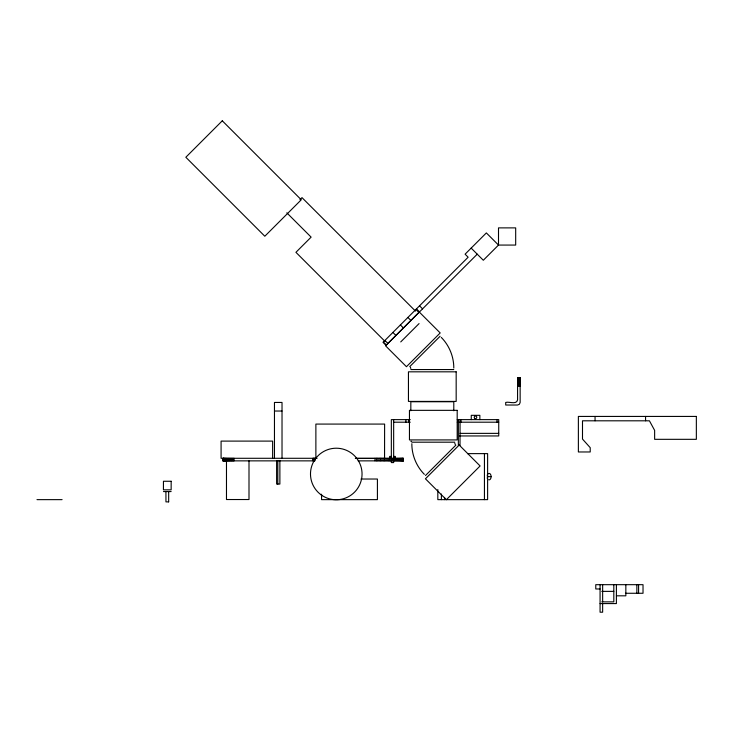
<?xml version="1.0" encoding="UTF-8"?>
<svg xmlns="http://www.w3.org/2000/svg" width="733" height="733" viewBox="0 0 733 733"><rect width="100%" height="100%" fill="white"/><g stroke="black" fill="none" stroke-linecap="round" stroke-linejoin="round"><path stroke-width="1.1" d="M226.479 460.865L226.479 499.53L249 499.53L249 460.865M299.971 199.669L302.005 197.635L415.474 311.094M477.238 254.177L386.099 345.316L383.066 342.284L468.13 257.219L465.089 254.177L486.355 232.92L498.504 245.069L515.684 245.069L515.684 227.881L498.504 227.881L498.504 245.069L483.313 260.252L471.163 248.102M400.731 341.926L419.065 323.592M409.738 366.619L440.112 336.245M425.516 475.497L455.889 445.123M517.571 377.825L520.146 377.697L517.571 377.752L517.571 399.861C516.692 405.092 508.775 401.281 505.706 402.444L505.706 405.019L517.571 405.019L519.395 404.259L520.146 402.444L520.146 377.697L517.571 377.981L520.146 377.981L517.571 378.393L520.146 378.393L517.571 378.97L520.146 378.97L517.571 379.703L520.146 379.703L517.571 380.574L520.146 380.574L517.571 381.563L520.146 381.563L517.571 382.653L520.146 382.653L517.571 383.817L520.146 383.817L517.571 385.036L520.146 385.036L517.571 386.282L520.146 386.282M410.828 369.551L453.791 369.551M520.146 377.752L517.571 377.697L520.146 377.825M274.463 411.03L282.022 411.03M410.26 419.624L391.34 419.624L391.34 458.134L389.617 458.134L389.617 456.421L391.34 456.421M457.264 419.624L498.733 419.624L498.733 435.952L459.472 435.952M393.658 422.199L410.26 422.199M457.264 422.199L498.733 422.199M460.077 433.368L498.733 433.368M410.828 441.275L411.561 441.275M411.845 442.191L454.799 442.191M460.012 445.398L460.077 419.624M467.471 453.626L487.619 453.626L487.619 499.64L437.821 499.64L437.821 489.543M393.658 456.421L395.38 456.421L395.38 458.134L393.658 458.134L393.658 419.624M317.087 458.29L221.082 458.29L221.082 441.101L272.63 441.101L272.63 458.29M355.853 458.29L403.342 458.29M355.313 458.446L384.614 458.446M222.933 460.865L314.833 460.865M358.107 460.865L403.342 460.865M487.463 476.633L491.119 476.633M361.002 479.025L377.413 479.025L377.413 499.64L321.567 499.64L321.567 494.216M163.45 491.568L171.146 491.568M36.98 499.64L62.094 499.64M168.645 501.876L165.951 501.876L165.924 491.568M600.07 588.975L595.773 588.975L595.773 584.677L643.024 584.677L643.024 593.272L625.46 593.272M601.784 591.375L613.814 591.375M616.398 595.819L625.845 595.819L625.845 584.677M601.784 601.866L613.814 601.866L613.814 584.677M600.07 603.58L616.398 603.58L616.398 584.677M419.523 305.817L422.565 308.859M416.472 308.868L419.514 311.91M415.886 309.454L418.928 312.496M407.896 317.453L410.929 320.486M400.392 324.948L403.434 327.99M286.823 212.827L311.122 237.126L295.93 252.317L385.109 341.486M392.897 332.443L395.93 335.485M384.898 340.442L387.94 343.484M383.304 342.036L386.346 345.078M441.284 337.409C449.256 345.463 453.855 356.714 453.791 368.048M410.398 367.279L410.828 368.479M455.23 444.464L454.799 443.263M424.352 474.333C416.381 466.289 411.772 455.028 411.845 443.694M645.562 416.426L645.562 420.806M638.58 584.677L638.58 593.272M636.858 584.677L636.858 593.272M602.645 584.677L602.645 601.866M602.645 603.286L602.645 612.202L600.07 612.202L600.07 584.677M595.059 416.426L595.059 420.806M497.02 419.624L497.02 422.199M484.44 453.626L484.44 499.64M479.858 419.624L479.858 415.327L471.264 415.327L471.264 419.624M460.956 419.624L460.956 422.199M458.354 419.624L458.354 445.398M453.791 410.782L453.791 401.748L410.828 401.748L410.828 410.782M444.583 497.395L444.583 499.64M441.394 494.033L441.394 499.64M408.519 419.624L408.519 422.199M405.917 419.624L405.917 422.199M403.04 458.29L403.04 460.865M402.793 458.29L402.793 460.865M402.49 458.29L402.49 460.865M402.124 458.29L402.124 460.865M401.702 458.29L401.702 460.865M401.189 458.29L401.189 460.865M400.639 458.29L400.639 460.865M400.007 458.29L400.007 460.865M399.311 458.29L399.311 460.865M398.578 458.29L398.578 460.865M397.762 458.29L397.762 460.865M396.91 458.29L396.91 460.865M396.003 458.29L396.003 460.865M395.032 458.29L395.032 460.865M394.033 458.29L394.033 460.865M393.658 460.361L393.658 462.587L391.34 462.587L391.34 460.361M392.97 458.29L392.97 460.865M391.88 458.29L391.88 460.865M390.762 458.29L390.762 460.865M389.58 458.29L389.58 460.865M388.371 458.29L388.371 460.865M387.125 458.29L387.125 460.865M385.851 458.29L385.851 460.865M384.55 460.865L384.614 424.077L315.877 424.077L315.877 458.446M383.249 458.29L383.249 460.865M381.884 458.29L381.884 460.865M380.546 458.29L380.546 460.865M379.153 458.29L379.153 460.865M377.788 458.29L377.788 460.865M376.396 458.29L376.396 460.865M375.003 458.29L375.003 460.865M315.254 458.29L315.254 460.003M314.833 458.29L314.833 460.003M314.439 458.29L314.439 460.865M314.045 458.29L314.045 460.865M313.651 458.29L313.651 460.865M313.257 458.29L313.257 460.865M312.89 458.29L312.89 460.865M282.022 458.29L282.022 402.444L274.463 402.444L274.463 458.29M279.878 460.526L279.878 484.064L276.616 484.064L276.616 460.526M277.816 460.526L277.816 484.064M234.084 458.29L234.084 460.865M233.424 458.29L233.424 460.865M232.755 458.29L232.755 460.865M232.086 458.29L232.086 460.865M231.417 458.29L231.417 460.865M230.785 458.29L230.785 460.865M230.144 458.29L230.144 460.865M229.511 458.29L229.511 460.865M228.907 458.29L228.907 460.865M228.329 458.29L228.329 460.865M227.752 458.29L227.752 460.865M227.203 458.29L227.203 460.865M226.689 458.29L226.689 460.865M226.204 458.29L226.204 460.865M225.718 458.29L225.718 460.865M225.297 458.29L225.297 460.865M224.903 458.29L224.903 460.865M224.536 458.29L224.536 460.865M224.206 458.29L224.206 460.865M223.904 458.29L223.904 460.865M223.657 458.29L223.657 460.865M223.418 458.29L223.418 460.865M223.235 458.29L223.235 460.865M223.116 458.29L223.116 460.865M222.997 458.29L222.997 460.865M168.672 491.568L168.672 501.876M487.198 475.021A3.225 1.961 -90 0 1 487.198 478.246M488.169 473.848A3.225 1.961 -90 0 1 491.101 476.212A3.225 1.961 -90 0 1 488.645 479.749M222.282 120.798L185.834 157.256L264.815 236.237L301.263 199.779L222.282 120.798M419.285 312.038L385.531 345.784L406.449 366.702L440.194 332.947L419.285 312.038M459.188 445.041L425.433 478.796L446.351 499.714L480.106 465.959L459.188 445.041M456.173 371.823L408.446 371.823L408.446 401.409L456.173 401.409L456.173 371.823M457.19 410.343L409.454 410.343L409.454 439.919L457.19 439.919L457.19 410.343M696.35 416.426L578.374 416.426L578.374 451.968L590.221 451.968L590.221 447.671L582.497 439.076L582.497 420.806L649.42 420.806L654.633 430.363L654.633 439.324L696.35 439.324L696.35 416.426M171.146 481.26L163.45 481.26L163.432 489.846L171.146 489.846L171.165 481.26M403.306 460.865L403.306 458.29L403.223 460.865M474.755 418.387A1.292 1.292 0 0 0 476.78 417.453A1.292 1.292 0 0 0 474.957 416.17A1.292 1.292 0 0 0 474.755 418.387M321.155 494.867A25.774 25.774 0 0 0 361.91 476.642A25.774 25.774 0 0 0 325.745 450.456A25.774 25.774 0 0 0 321.155 494.867"/></g></svg>
